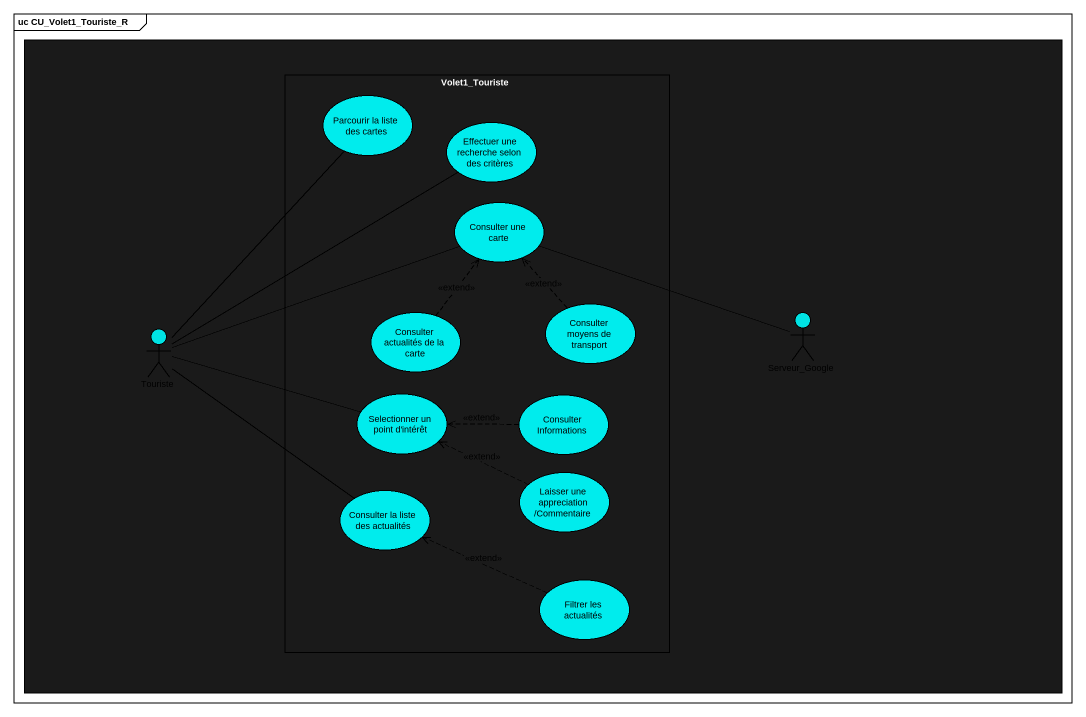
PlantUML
@startuml
mainframe uc CU_Volet1_Touriste_R
rectangle " " as rectangle1 #1A1A1A {
  rectangle Volet1_Touriste #1A1A1A {
    usecase "Parcourir la liste des cartes" as Parcourir_la_liste_des #00ECED
    usecase "Effectuer une recherche selon des critères" as Effectuer_une_recherche #00ECED
    usecase "Consulter une carte" as Consulter_une_carte #00ECED
    usecase "Consulter actualités de la carte" as Consulter_actualités_de_la #00ECED
    usecase "Consulter moyens de transport" as Consulter_moyens_de #00ECED
    usecase "Selectionner un point d'intérêt" as Selectionner_un_point_d #00ECED
    usecase "Consulter Informations" as Consulter_Informations #00ECED
    usecase "Laisser une appreciation /Commentaire" as Laisser_une_appreciation #00ECED
    usecase "Consulter la liste des actualités" as Consulter_la_liste_des #00ECED
    usecase "Filtrer les actualités" as Filtrer_les_actualités #00ECED
  }
  actor Serveur_Google #00E3E4
  actor Touriste #00E3E4
}
Consulter_une_carte -right- Serveur_Google
Consulter_actualités_de_la .up.> Consulter_une_carte : <<extend>>
Consulter_moyens_de .up.> Consulter_une_carte : <<extend>>
Touriste -up- Parcourir_la_liste_des
Touriste -up- Effectuer_une_recherche
Touriste -right- Consulter_une_carte
Touriste -right- Selectionner_un_point_d
Touriste -- Consulter_la_liste_des
Consulter_Informations .left.> Selectionner_un_point_d : <<extend>>
Laisser_une_appreciation .left.> Selectionner_un_point_d : <<extend>>
Filtrer_les_actualités .left.> Consulter_la_liste_des : <<extend>>
@enduml
